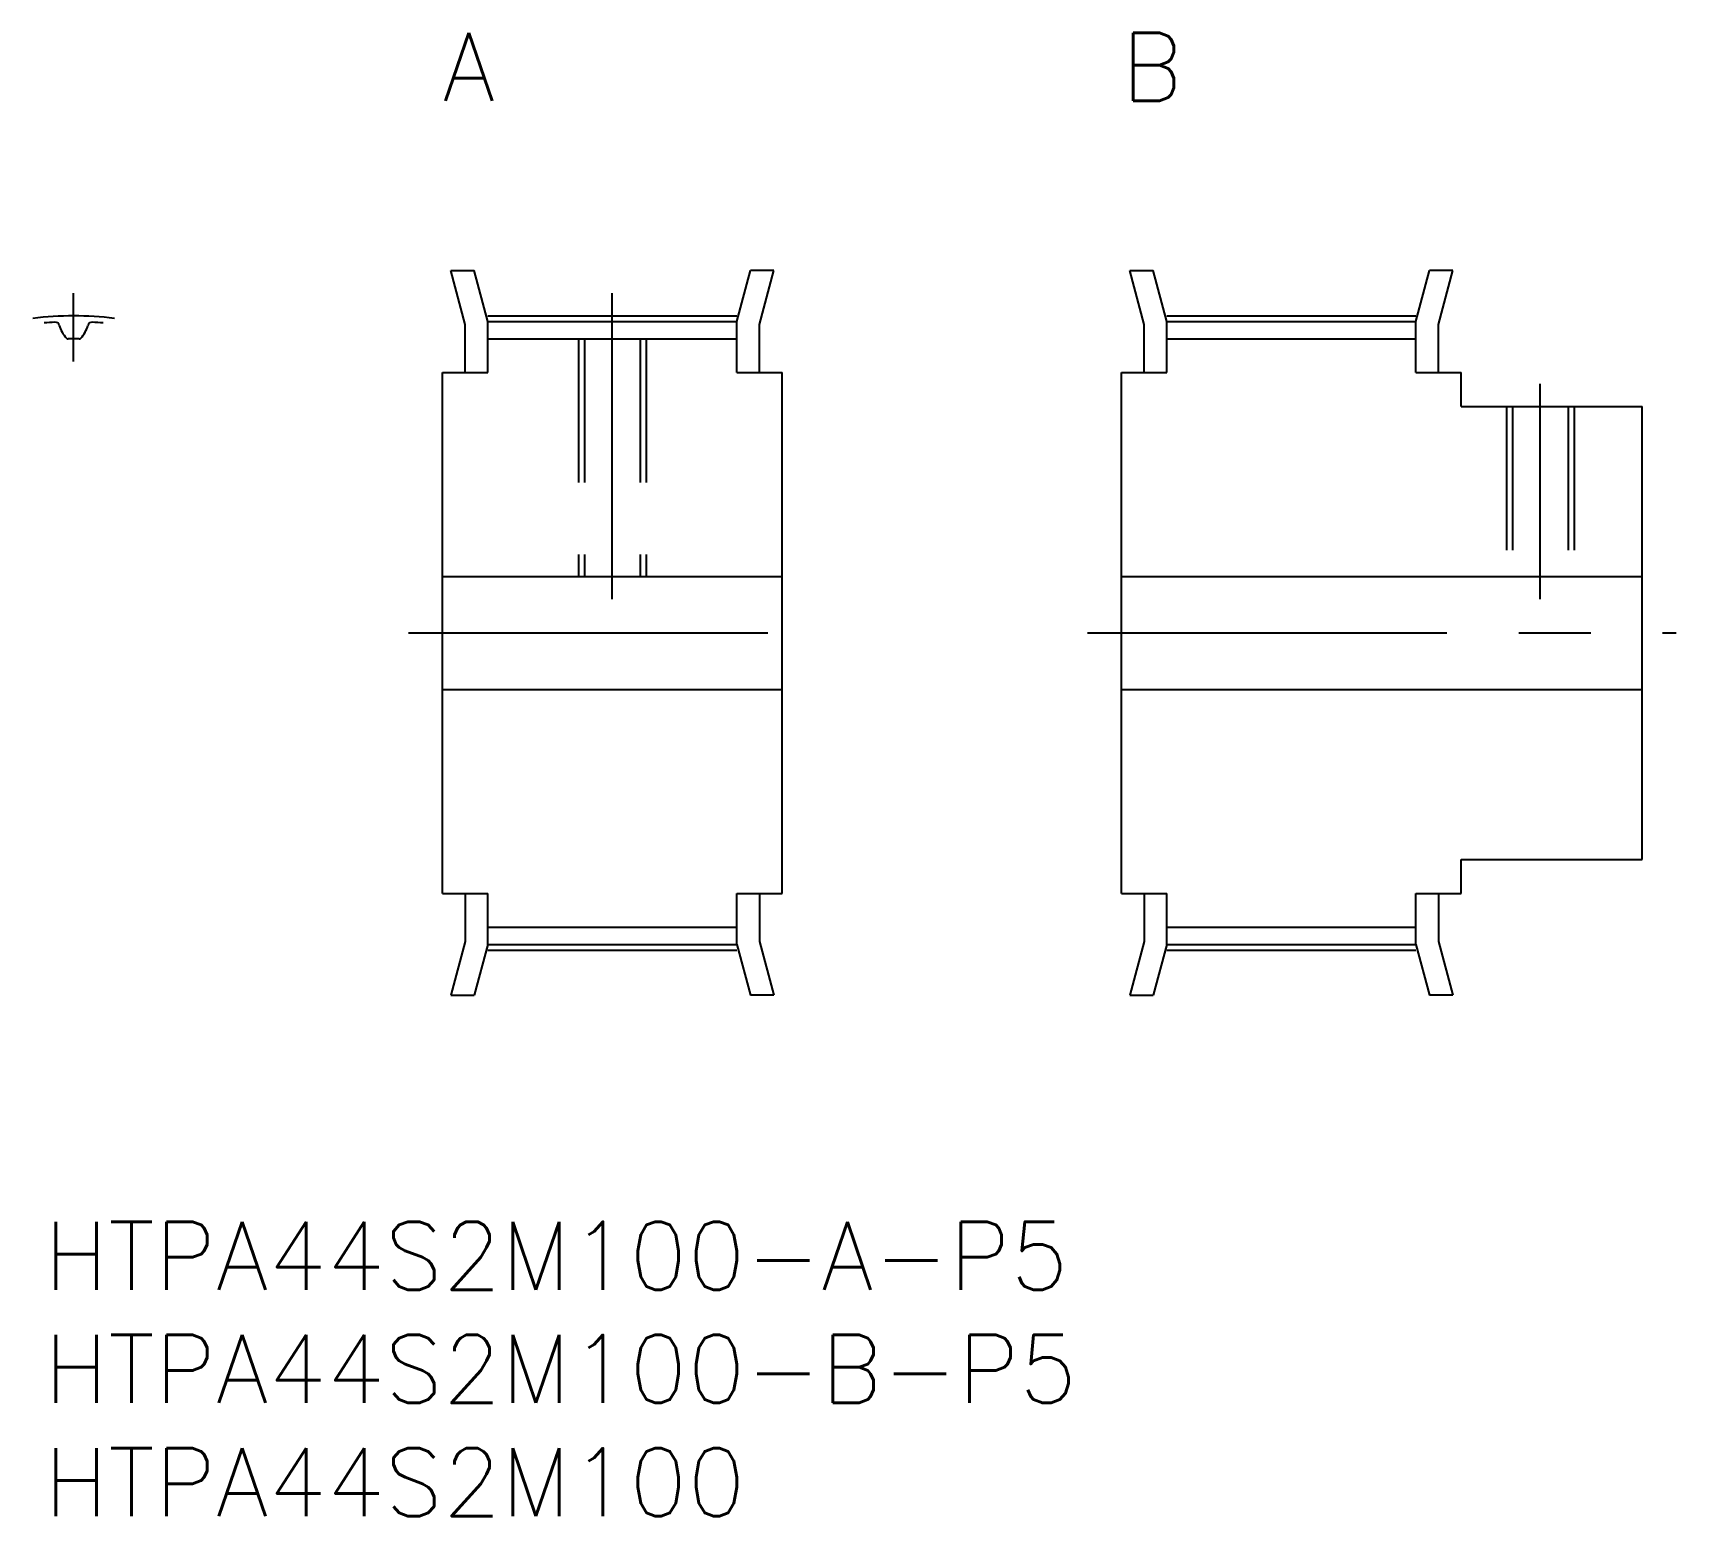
# Model space of a CAD drawing. Extents: x -0.5 to 72.1, y -13 to 52.5.
import ezdxf

# ---------------------------------------------------------------- set-up
doc = ezdxf.new("R2010")
doc.units = 0
doc.header["$LTSCALE"] = 0.5
doc.linetypes.add('CENTER', pattern=[50.8, 31.75, -6.35, 6.35, -6.35])
doc.linetypes.add('DASHED', pattern=[19.05, 12.7, -6.35])
for name, color, linetype in [('MSM_CENTER', 1, 'CENTER'), ('MSM_CONTINUOUS', 7, 'CONTINUOUS'), ('MSM_DASHED', 4, 'DASHED'), ('MSM_PART_NUMBER', 7, 'CONTINUOUS')]:
    doc.layers.add(name, color=color, linetype=linetype)
doc.styles.get("Standard").update_dxf_attribs({"font": 'txt.shx', "height": 1, "bigfont": 'bigfont.shx'})

# ---------------------------------------------------------------- blocks, each defined once
blk = doc.blocks.new('*U11')
at = {"layer": 'MSM_PART_NUMBER'}
blk.add_text('HTPA44S2M100-A-P5', height=3, dxfattribs=at).set_placement((0, -3))
blk = doc.blocks.new('*U12')
at = {"layer": 'MSM_PART_NUMBER'}
blk.add_text('HTPA44S2M100-B-P5', height=3, dxfattribs=at).set_placement((0, -8))
blk = doc.blocks.new('*U13')
at = {"layer": 'MSM_PART_NUMBER'}
blk.add_text('HTPA44S2M100', height=3, dxfattribs=at).set_placement((0, -13))

msp = doc.modelspace()

# ---------------------------------------------------------------- linework, layer by layer
at = {"layer": 'MSM_CENTER'}
for p, q in [((1.3, 37.99), (1.3, 41.004)), ((25.1, 27.5), (25.1, 41.005)), ((19.6, 40.005), (30.6, 40.005)), ((49.6, 40.005), (60.6, 40.005)), ((66.1, 27.5), (66.1, 37)), ((16.1, 26), (34.1, 26)), ((46.1, 26), (72.1, 26)), ((19.6, 11.995), (30.6, 11.995)), ((49.6, 11.995), (60.6, 11.995))]:
    msp.add_line(p, q, dxfattribs=at)
msp.add_arc((1.3, 26), 14.004, 82.61507, 97.38493, dxfattribs=at)
at = {"layer": 'MSM_CONTINUOUS'}
for p, q in [((17.962, 42), (18.997, 42)), ((18.6, 39.618), (17.962, 42)), ((19.6, 39.75), (18.997, 42)), ((30.6, 39.75), (31.203, 42)), ((32.238, 42), (31.203, 42)), ((31.6, 39.618), (32.238, 42)), ((48.6, 39.618), (47.962, 42)), ((47.962, 42), (48.997, 42)), ((49.6, 39.75), (48.997, 42)), ((60.6, 39.75), (61.203, 42)), ((62.238, 42), (61.203, 42)), ((61.6, 39.618), (62.238, 42)), ((18.6, 37.5), (18.6, 39.618)), ((19.6, 39.75), (30.6, 39.75)), ((19.6, 37.5), (19.6, 39.75)), ((30.6, 37.5), (30.6, 39.75)), ((31.6, 37.5), (31.6, 39.618)), ((48.6, 37.5), (48.6, 39.618)), ((49.6, 39.75), (60.6, 39.75)), ((49.6, 37.5), (49.6, 39.75)), ((60.6, 37.5), (60.6, 39.75)), ((61.6, 37.5), (61.6, 39.618)), ((19.6, 38.99), (30.6, 38.99)), ((49.6, 38.99), (60.6, 38.99)), ((17.6, 37.5), (19.6, 37.5)), ((17.6, 14.5), (17.6, 37.5)), ((30.6, 37.5), (32.6, 37.5)), ((32.6, 14.5), (32.6, 37.5)), ((47.6, 14.5), (47.6, 37.5)), ((47.6, 37.5), (49.6, 37.5)), ((60.6, 37.5), (62.6, 37.5)), ((62.6, 36), (62.6, 37.5)), ((62.6, 36), (70.6, 36)), ((70.6, 16), (70.6, 36)), ((17.6, 28.5), (32.6, 28.5)), ((47.6, 28.5), (70.6, 28.5)), ((17.6, 26), (17.6, 26)), ((17.6, 23.5), (32.6, 23.5)), ((47.6, 23.5), (70.6, 23.5)), ((17.6, 20.25), (17.6, 20.25)), ((62.6, 16), (70.6, 16)), ((62.6, 14.5), (62.6, 16)), ((17.6, 14.5), (19.6, 14.5)), ((18.6, 14.5), (18.6, 12.382)), ((19.6, 12.25), (19.6, 14.5)), ((30.6, 12.25), (30.6, 14.5)), ((30.6, 14.5), (32.6, 14.5)), ((31.6, 14.5), (31.6, 12.382)), ((47.6, 14.5), (49.6, 14.5)), ((48.6, 14.5), (48.6, 12.382)), ((49.6, 12.25), (49.6, 14.5)), ((60.6, 12.25), (60.6, 14.5)), ((60.6, 14.5), (62.6, 14.5)), ((61.6, 14.5), (61.6, 12.382)), ((18.6, 12.382), (17.962, 10)), ((19.6, 13.01), (30.6, 13.01)), ((31.6, 12.382), (32.238, 10)), ((48.6, 12.382), (47.962, 10)), ((49.6, 13.01), (60.6, 13.01)), ((61.6, 12.382), (62.238, 10)), ((19.6, 12.25), (18.997, 10)), ((19.6, 12.25), (30.6, 12.25)), ((30.6, 12.25), (31.203, 10)), ((49.6, 12.25), (48.997, 10)), ((49.6, 12.25), (60.6, 12.25)), ((60.6, 12.25), (61.203, 10)), ((17.962, 10), (18.997, 10)), ((32.238, 10), (31.203, 10)), ((47.962, 10), (48.997, 10)), ((62.238, 10), (61.203, 10))]:
    msp.add_line(p, q, dxfattribs=at)
for centre, radius, start, end in [((1.3, 26), 13.75, 93.44518, 95.42516), ((0.485, 39.535), 0.19, 14.78068, 93.44518), ((1.95, 39.922), 1.325, 194.78068, 222.92852), ((0.65, 39.922), 1.325, 317.07148, 345.21932), ((2.115, 39.535), 0.19, 86.55482, 165.21932), ((1.3, 26), 13.75, 84.57484, 86.55482), ((1.053, 39.088), 0.1, 222.92852, 271.08098), ((1.3, 26), 12.99, 88.91902, 91.08098), ((1.547, 39.088), 0.1, 268.91902, 317.07148)]:
    msp.add_arc(centre, radius, start, end, dxfattribs=at)
at = {"layer": 'MSM_DASHED'}
for p, q in [((23.6, 38.99), (23.6, 28.5)), ((23.871, 38.99), (23.871, 28.5)), ((26.33, 38.99), (26.33, 28.5)), ((26.6, 38.99), (26.6, 28.5)), ((64.6, 36), (64.6, 28.5)), ((64.871, 36), (64.871, 28.5)), ((67.33, 36), (67.33, 28.5)), ((67.6, 36), (67.6, 28.5))]:
    msp.add_line(p, q, dxfattribs=at)

# ---------------------------------------------------------------- block references
at = {"layer": 'MSM_CONTINUOUS'}
for name in ['*U11', '*U12', '*U13']:
    msp.add_blockref(name, (0, 0), dxfattribs=at)

# ---------------------------------------------------------------- texts
at = {"layer": 'MSM_PART_NUMBER'}
for s, p in [('A', (17.6, 49.5)), ('B', (47.6, 49.5))]:
    msp.add_text(s, height=3, dxfattribs=at).set_placement(p)

doc.saveas('drawing.dxf')
